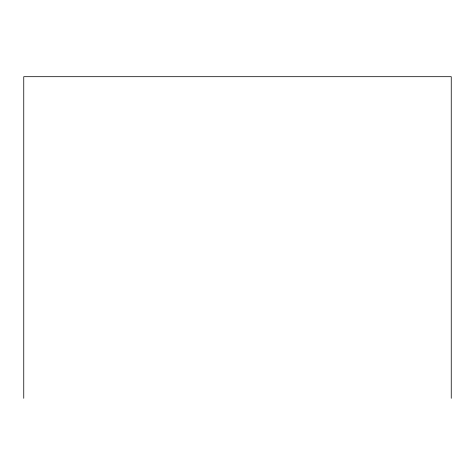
<?xml version="1.0" encoding="UTF-8"?>
<svg xmlns="http://www.w3.org/2000/svg" width="475" height="475" viewBox="0 0 475 475"><rect width="100%" height="100%" fill="white"/><g stroke="black" fill="none" stroke-linecap="round" stroke-linejoin="round"><path stroke-width="0.71" d="M451.25 398.311L451.25 76.689L23.75 76.689L23.75 398.311"/></g></svg>
